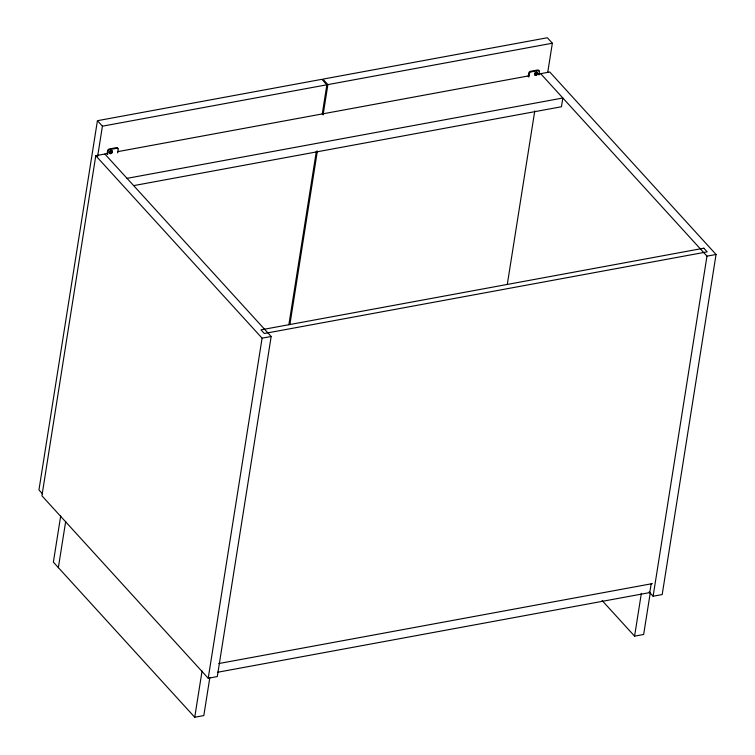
<?xml version="1.0" encoding="UTF-8"?>
<svg xmlns="http://www.w3.org/2000/svg" width="755" height="755" viewBox="0 0 755 755"><rect width="100%" height="100%" fill="white"/><g stroke="black" fill="none" stroke-linecap="round" stroke-linejoin="round"><path stroke-width="1.13" d="M536.361 72.876L535.88 73.754L534.889 73.679M107.182 153.595L95.781 155.7L41.921 495.79L208.22 678.254L217.298 676.584L271.168 336.494L104.86 154.02M97.621 156.464L102.416 126.179L98.263 121.612M107.087 153.869L107.597 150.689A1.746 1.227 -42.3 0 1 109.333 148.952L116.402 147.65A1.746 1.227 -42.3 0 1 117.686 148.829M107.654 154.426L108.144 151.302A1.746 1.227 -42.3 0 1 109.89 149.565L116.95 148.263A1.746 1.227 -42.3 0 1 118.233 149.443L117.686 152.887M60.702 515.882L53.379 562.154L194.733 717.25L203.812 715.58L209.862 677.405M58.361 567.628L65.694 521.356M194.733 717.25L202.066 670.978M208.22 678.254L262.089 338.164L95.781 155.7M288.872 324.735L316.364 151.189M322.262 113.911L326.877 84.796L321.885 79.322L97.423 120.706L38.949 489.938L42.554 493.893M289.882 324.556L317.374 151M323.093 114.892L327.887 84.607L323.725 80.049M528.226 76.482L528.774 73.037A1.746 1.227 -42.3 0 1 530.52 71.3L537.579 69.998A1.746 1.227 -42.3 0 1 538.862 71.178M528.783 77.095L529.331 73.65A1.746 1.227 -42.3 0 1 531.076 71.914L538.136 70.611A1.746 1.227 -42.3 0 1 539.419 71.791L538.919 74.915M507.284 284.484L534.766 110.947M547.734 72.348L552.349 43.224L547.356 37.75L322.895 79.133M650.253 592.845L643.656 634.483L634.577 636.154L641.354 593.355M651.169 583.841L649.781 592.581L217.449 672.29M536.031 74.528L549.753 71.999L716.051 254.473L662.192 594.562L653.113 596.233L706.973 256.143L540.665 73.679M111.145 151.453L109.909 152.293M102.416 126.179L326.877 84.796M327.887 84.607L552.349 43.224M117.61 151.67L529.076 75.811M127.038 178.35L562.843 98.008L561.456 106.748L133.767 185.607M262.089 338.164L271.168 336.494M706.973 256.143L716.051 254.473M218.79 663.551L652.377 583.615M649.149 591.892L653.113 596.233M602.075 600.489L634.577 636.154M110.051 152.189C111.532 154.294 111.863 149.424 110.051 152.189M535.267 73.792C536.748 75.896 537.079 71.027 535.267 73.792M703.849 248.197L260.985 329.85L264.307 333.493L707.18 251.849L703.849 248.197M110.976 153.586A1.746 1.227 -42.3 0 0 112.25 151.047A1.746 1.227 -42.3 0 0 109.598 151.963A1.746 1.227 -42.3 0 0 110.976 153.586M110.843 153.435A1.746 1.227 -42.3 0 0 112.108 150.896A1.746 1.227 -42.3 0 0 109.466 151.812A1.746 1.227 -42.3 0 0 110.843 153.435M536.192 75.189A1.746 1.227 -42.3 0 0 537.466 72.65A1.746 1.227 -42.3 0 0 534.814 73.565A1.746 1.227 -42.3 0 0 536.192 75.189M536.059 75.038A1.746 1.227 -42.3 0 0 537.324 72.499A1.746 1.227 -42.3 0 0 534.682 73.414A1.746 1.227 -42.3 0 0 536.059 75.038"/></g></svg>
